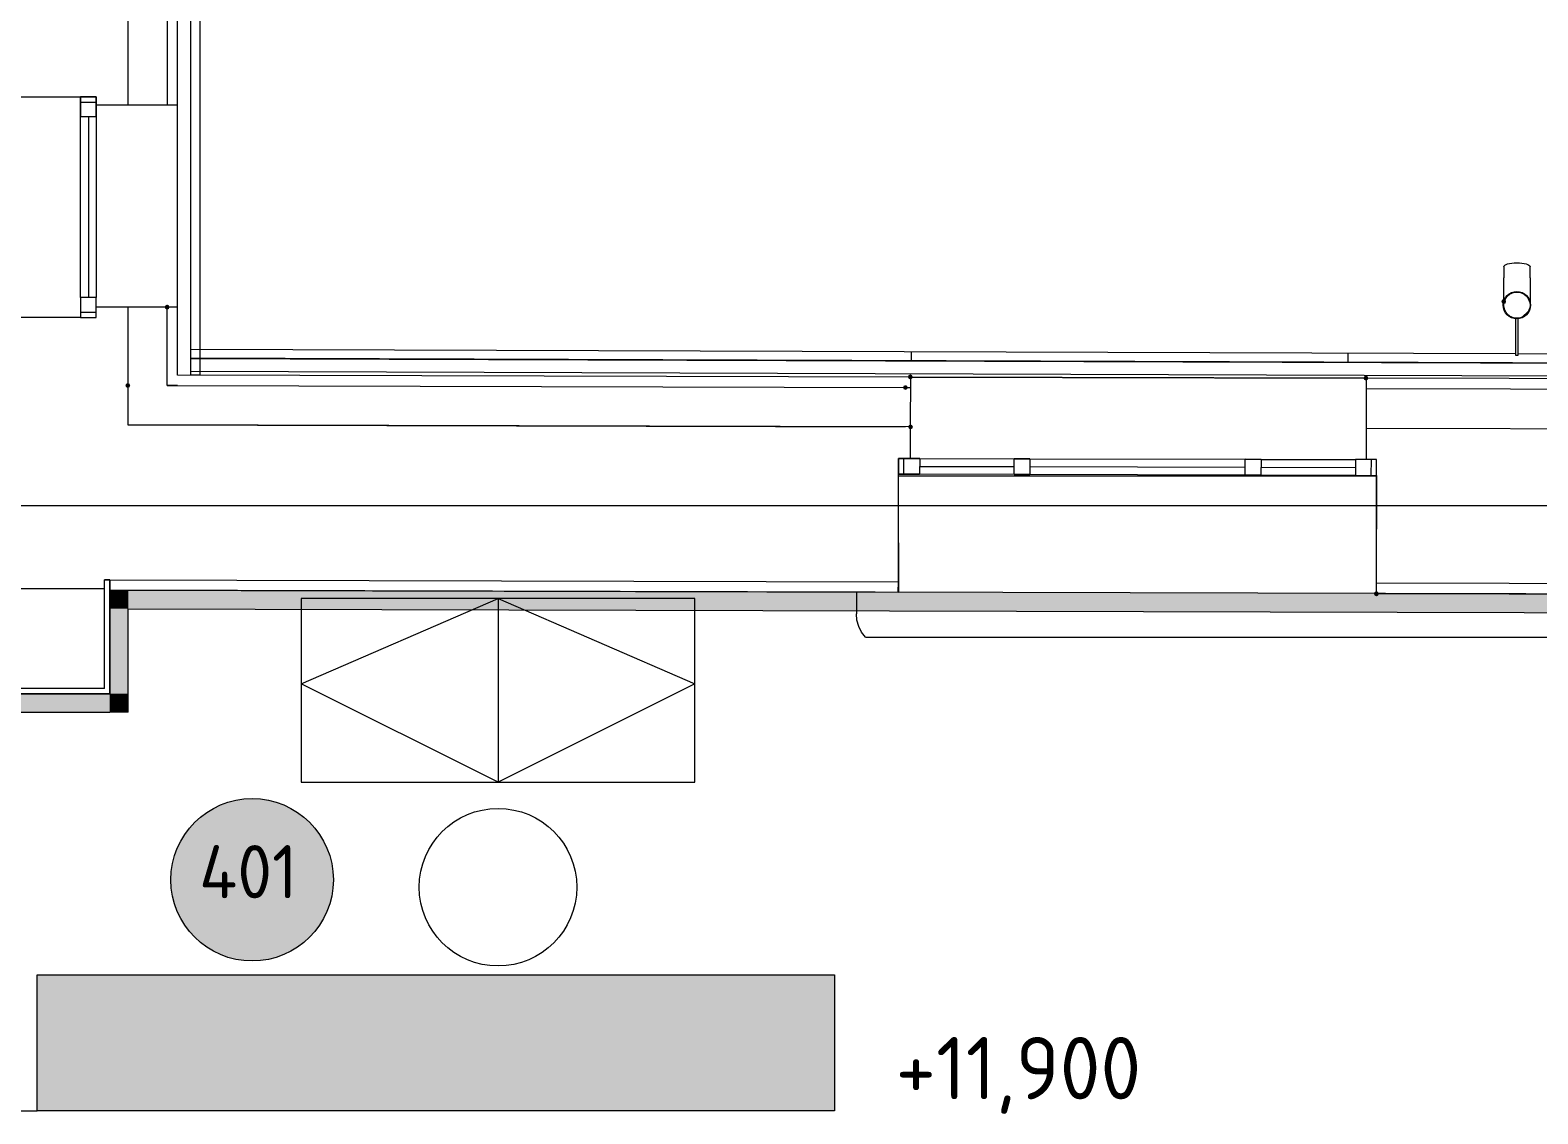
# Model space of a CAD drawing. Header units: millimetres. Extents: x 0 to 1189, y 0 to 841.
# Drawn here: x 406.8 to 464.2, y 394.2 to 435.5 of the extents above; entities that cross this region are included whole.
import ezdxf

# ---------------------------------------------------------------- set-up
doc = ezdxf.new("R2010")
doc.units = ezdxf.units.MM

msp = doc.modelspace()

# ---------------------------------------------------------------- hatches: boundary and pattern name
h = msp.add_hatch(color=7)
h.dxf.hatch_style = 2
h.paths.add_polyline_path([(411.936629, 424.92142), (411.963067, 424.857857), (412.026629, 424.83142), (412.090192, 424.857857), (412.11663, 424.92142), (412.11663, 424.93142), (412.090192, 424.994982), (412.026629, 425.02142), (411.963067, 424.994982), (411.936629, 424.93142)])
h = msp.add_hatch(color=7)
h.dxf.hatch_style = 2
h.paths.add_polyline_path([(462.836707, 425.13342), (462.863145, 425.069858), (462.926707, 425.04342), (462.99027, 425.069858), (463.016707, 425.13342), (463.016707, 425.14542), (462.99027, 425.208983), (462.926707, 425.23542), (462.863145, 425.208983), (462.836707, 425.14542)])
h = msp.add_hatch(color=7)
h.dxf.hatch_style = 2
h.paths.add_polyline_path([(410.526627, 422.033415), (410.463065, 422.006978), (410.436627, 421.943415), (410.463065, 421.879853), (410.526627, 421.853415), (410.59419, 421.879853), (410.620627, 421.943415), (410.59419, 422.006978)])
h = msp.add_hatch(color=7)
h.dxf.hatch_style = 2
h.paths.add_polyline_path([(440.237673, 422.265416), (440.26411, 422.201853), (440.327673, 422.175416), (440.391235, 422.201853), (440.417673, 422.265416), (440.417673, 422.275416), (440.391235, 422.338978), (440.327673, 422.365416), (440.26411, 422.338978), (440.237673, 422.275416)])
h = msp.add_hatch(color=7)
h.dxf.hatch_style = 2
h.paths.add_polyline_path([(457.767699, 422.229416), (457.741262, 422.292978), (457.677699, 422.319416), (457.614137, 422.292978), (457.587699, 422.229416), (457.587699, 422.219416), (457.614137, 422.155853), (457.677699, 422.129416), (457.741262, 422.155853), (457.767699, 422.219416)])
h = msp.add_hatch(color=7)
h.dxf.hatch_style = 2
h.paths.add_polyline_path([(440.140672, 421.956415), (440.07711, 421.929978), (440.050672, 421.866415), (440.07711, 421.802853), (440.140672, 421.776415), (440.204235, 421.802853), (440.230673, 421.866415), (440.204235, 421.929978)])
h = msp.add_hatch(color=7)
h.dxf.hatch_style = 2
h.paths.add_polyline_path([(440.336673, 420.455413), (440.27311, 420.428976), (440.246673, 420.365413), (440.27311, 420.30185), (440.336673, 420.275413), (440.400235, 420.30185), (440.426673, 420.365413), (440.400235, 420.428976)])
at = {"true_color": 0xf1d696}
h = msp.add_hatch(color=41, dxfattribs=at)
h.dxf.hatch_style = 2
h.paths.add_polyline_path([(409.842626, 414.145403), (410.542627, 413.443402), (409.842626, 413.445402)])
h = msp.add_hatch(color=41, dxfattribs=at)
h.dxf.hatch_style = 2
h.paths.add_polyline_path([(409.842626, 414.145403), (410.542627, 414.143403), (410.542627, 413.443402)])
h = msp.add_hatch(color=41, dxfattribs=at)
h.dxf.hatch_style = 2
h.paths.add_polyline_path([(410.542627, 413.443402), (410.542627, 414.143403), (545.860834, 413.787403), (545.858834, 413.087402)])
h = msp.add_hatch(color=7)
h.dxf.hatch_style = 2
h.paths.add_polyline_path([(457.9857, 414.003403), (458.012137, 413.939841), (458.0757, 413.913403), (458.139262, 413.939841), (458.1657, 414.003403), (458.1657, 414.018403), (458.139262, 414.081966), (458.0757, 414.108403), (458.012137, 414.081966), (457.9857, 414.018403)])
h = msp.add_hatch(color=41, dxfattribs=at)
h.dxf.hatch_style = 2
h.paths.add_polyline_path([(410.542627, 413.443402), (410.542627, 410.204397), (409.842626, 410.204397), (409.842626, 413.445402)])
h = msp.add_hatch(color=41, dxfattribs=at)
h.dxf.hatch_style = 2
h.paths.add_polyline_path([(379.261579, 409.504396), (379.261579, 410.204397), (409.842626, 410.204397), (409.842626, 409.504396)])
h = msp.add_hatch(color=41, dxfattribs=at)
h.dxf.hatch_style = 2
h.paths.add_polyline_path([(409.842626, 410.204397), (410.542627, 409.504396), (409.842626, 409.504396)])
h = msp.add_hatch(color=41, dxfattribs=at)
h.dxf.hatch_style = 2
h.paths.add_polyline_path([(410.542627, 410.204397), (410.542627, 409.504396), (409.842626, 410.204397)])
at = {"true_color": 0xffffff}
h = msp.add_hatch(color=7, dxfattribs=at)
edge = h.paths.add_edge_path()
edge.add_arc((415.263134, 403.118887), 3.093505, 0, 360)
h = msp.add_hatch(color=7, dxfattribs=at)
h.dxf.hatch_style = 2
h.paths.add_polyline_path([(407.082622, 399.492381), (437.439668, 399.492381), (437.439668, 394.316373), (407.082622, 394.316373)])
at = {"true_color": 0x0077b0}
h = msp.add_hatch(color=144, dxfattribs=at)
h.dxf.hatch_style = 2
h.paths.add_polyline_path([(408.594274, 399.509403), (408.670686, 399.483841), (408.696249, 399.407428), (408.696249, 397.590072), (408.670686, 397.515313), (408.594274, 397.491404), (408.518138, 397.515313), (408.492851, 397.590072), (408.492851, 399.077251), (408.083849, 398.459338), (408.038787, 398.414965), (407.987937, 398.400358), (407.939086, 398.414965), (407.894782, 398.459338), (407.485229, 399.077251), (407.485229, 397.590072), (407.459942, 397.515313), (407.383805, 397.491404), (407.307669, 397.515313), (407.282382, 397.590072), (407.282382, 399.407428), (407.307669, 399.483841), (407.383805, 399.509403), (407.432795, 399.496656), (407.471449, 399.458691), (407.987937, 398.68258), (408.509938, 399.464204), (408.545905, 399.498379)])
h = msp.add_hatch(color=144, dxfattribs=at)
h.dxf.hatch_style = 2
h.paths.add_polyline_path([(410.917766, 399.164894), (410.686255, 398.933383), (410.6157, 398.902515), (410.539563, 398.927802), (410.514276, 399.003939), (410.542388, 399.074494), (410.937609, 399.469716), (410.978399, 399.499068), (411.019189, 399.509403), (411.095326, 399.483841), (411.120613, 399.407428), (411.120613, 397.590072), (411.095326, 397.515313), (411.019189, 397.491404), (410.943053, 397.515313), (410.917766, 397.590072)])
h = msp.add_hatch(color=144, dxfattribs=at)
h.dxf.hatch_style = 2
h.paths.add_polyline_path([(410.008615, 397.993561), (409.201635, 397.993561), (409.125499, 398.019124), (409.100212, 398.095536), (409.125499, 398.171673), (409.201635, 398.19696), (410.008615, 398.19696), (410.084751, 398.171673), (410.110038, 398.095536), (410.084751, 398.019124)])
h = msp.add_hatch(color=144, dxfattribs=at)
h.paths.add_polyline_path([(417.26692, 396.217981), (417.389428, 396.291706), (417.501186, 396.316649), (417.562371, 396.334976), (417.616942, 396.387204), (417.657525, 396.453626), (417.67041, 396.520047), (417.655596, 396.598182), (417.611429, 396.663914), (417.545697, 396.706702), (417.467562, 396.720138), (417.389014, 396.705669), (417.323695, 396.663914), (417.281458, 396.598182), (417.26692, 396.520047)])
h.paths.add_polyline_path([(417.769628, 396.276961), (417.894616, 396.200962), (417.992319, 396.09065), (418.05316, 395.957945), (418.073899, 395.814491), (418.073899, 395.407695), (418.064434, 395.307261), (418.03621, 395.214011), (417.989486, 395.128719), (417.92452, 395.052161), (417.847961, 394.987625), (417.762669, 394.941849), (417.669419, 394.914572), (417.568986, 394.905537), (417.467347, 394.914572), (417.373925, 394.941849), (417.28846, 394.987625), (417.210696, 395.052161), (417.146161, 395.129882), (417.100384, 395.215045), (417.073107, 395.307649), (417.064073, 395.407695), (417.064073, 396.520047), (417.093563, 396.676523), (417.182584, 396.807781), (417.312257, 396.894184), (417.467562, 396.923537), (417.624039, 396.89384), (417.755297, 396.805025), (417.8417, 396.676179), (417.871052, 396.520047), (417.845558, 396.382588)])
h.paths.add_polyline_path([(417.871052, 395.410451), (417.871052, 395.814491), (417.849554, 395.929971), (417.783409, 396.028914), (417.685912, 396.094578), (417.568986, 396.116006), (417.452059, 396.094578), (417.354563, 396.028914), (417.288417, 395.929971), (417.26692, 395.814491), (417.26692, 395.410451), (417.288417, 395.292904), (417.354563, 395.196028), (417.452059, 395.128986), (417.568986, 395.10618), (417.685912, 395.128986), (417.783409, 395.196028), (417.849554, 395.293938)])
h = msp.add_hatch(color=144, dxfattribs=at)
h.paths.add_polyline_path([(424.624338, 396.520047), (424.624338, 395.309027), (424.594848, 395.152344), (424.505826, 395.021293), (424.375119, 394.933856), (424.220848, 394.905537), (424.018001, 394.905537), (423.861662, 394.933856), (423.733023, 395.021293), (423.644001, 395.152344), (423.614511, 395.309027), (423.614511, 395.913159), (423.644001, 396.069842), (423.733023, 396.200893), (423.862696, 396.287296), (424.018001, 396.316649), (424.42149, 396.316649), (424.42149, 396.520047), (424.406952, 396.598182), (424.364715, 396.663914), (424.299396, 396.705669), (424.220848, 396.720138), (423.916026, 396.720138), (423.842508, 396.745632), (423.817358, 396.821562), (423.842508, 396.897974), (423.916026, 396.923537), (424.220848, 396.923537), (424.377186, 396.89384), (424.505826, 396.805025), (424.594848, 396.676179)])
h.paths.add_polyline_path([(424.42149, 395.309027), (424.42149, 396.11325), (424.018001, 396.11325), (423.939453, 396.098987), (423.874134, 396.057026), (423.831897, 395.991294), (423.817358, 395.913159), (423.817358, 395.309027), (423.832241, 395.231926), (423.87689, 395.16516), (423.941864, 395.120787), (424.018001, 395.10618), (424.220848, 395.10618), (424.298018, 395.120787), (424.361959, 395.16516), (424.406608, 395.230892)])
h = msp.add_hatch(color=144, dxfattribs=at)
h.paths.add_polyline_path([(407.282382, 395.407695), (407.282382, 395.811735), (407.291417, 395.913374), (407.318693, 396.006797), (407.36447, 396.092261), (407.429005, 396.170025), (407.50677, 396.234561), (407.592234, 396.280337), (407.685656, 396.307614), (407.787295, 396.316649), (407.982356, 396.280682), (408.145585, 396.172781), (408.21012, 396.094974), (408.255897, 396.009208), (408.283173, 395.914968), (408.292208, 395.811735), (408.292208, 395.407695), (408.282743, 395.307649), (408.254519, 395.215045), (408.207795, 395.129882), (408.142829, 395.052161), (408.06627, 394.987625), (407.980978, 394.941849), (407.887728, 394.914572), (407.787295, 394.905537), (407.685656, 394.914572), (407.592234, 394.941849), (407.50677, 394.987625), (407.429005, 395.052161), (407.36447, 395.129882), (407.318693, 395.215045), (407.291417, 395.307649)])
h.paths.add_polyline_path([(408.089361, 395.410451), (408.089361, 395.814491), (408.067864, 395.929971), (408.001718, 396.028914), (407.904222, 396.094578), (407.787295, 396.116006), (407.670368, 396.094578), (407.572872, 396.028914), (407.506726, 395.929971), (407.485229, 395.814491), (407.485229, 395.410451), (407.506726, 395.292904), (407.572872, 395.196028), (407.670368, 395.128986), (407.787295, 395.10618), (407.904222, 395.128986), (408.001718, 395.196028), (408.067864, 395.293938)])
h = msp.add_hatch(color=144, dxfattribs=at)
h.dxf.hatch_style = 2
h.paths.add_polyline_path([(408.798139, 396.316649), (409.706542, 396.316649), (409.861916, 396.287296), (409.992071, 396.200893), (410.080886, 396.069842), (410.110583, 395.913159), (410.110583, 395.004205), (410.08502, 394.929446), (410.008608, 394.905537), (409.932471, 394.929446), (409.907184, 395.004205), (409.907184, 395.913159), (409.892715, 395.991294), (409.85096, 396.057026), (409.785159, 396.100021), (409.706542, 396.11325), (409.503695, 396.11325), (409.503695, 395.004205), (409.478201, 394.929446), (409.402271, 394.905537), (409.32827, 394.929446), (409.303052, 395.004205), (409.303052, 396.11325), (408.899563, 396.11325), (408.899563, 395.004205), (408.874276, 394.929446), (408.798139, 394.905537), (408.722002, 394.929446), (408.696715, 395.004205), (408.696715, 396.217981), (408.722002, 396.291706)])
h = msp.add_hatch(color=144, dxfattribs=at)
h.paths.add_polyline_path([(411.206267, 396.217981), (411.231554, 396.291706), (411.307691, 396.316649), (411.812604, 396.316649), (411.968942, 396.287296), (412.097582, 396.200893), (412.186603, 396.069842), (412.216093, 395.913159), (412.216093, 395.309027), (412.186603, 395.152344), (412.097582, 395.021293), (411.968942, 394.933856), (411.812604, 394.905537), (411.409114, 394.905537), (411.409114, 394.397317), (411.383827, 394.323799), (411.307691, 394.298649), (411.231554, 394.323799), (411.206267, 394.397317)])
h.paths.add_polyline_path([(411.409114, 396.11325), (411.409114, 395.10618), (411.812604, 395.10618), (411.889774, 395.120787), (411.953715, 395.16516), (411.998363, 395.230892), (412.013246, 395.309027), (412.013246, 395.913159), (411.998708, 395.991294), (411.956471, 396.057026), (411.891152, 396.100021), (411.812604, 396.11325)])
h = msp.add_hatch(color=144, dxfattribs=at)
h.paths.add_polyline_path([(413.42758, 396.11325), (413.02409, 396.11325), (412.945542, 396.098987), (412.880223, 396.057026), (412.837986, 395.991294), (412.823448, 395.913159), (412.823448, 395.309027), (412.838331, 395.231926), (412.882979, 395.16516), (412.947954, 395.120787), (413.02409, 395.10618), (413.226937, 395.10618), (413.304108, 395.120787), (413.368049, 395.16516), (413.412697, 395.230892), (413.42758, 395.309027)])
h.paths.add_polyline_path([(413.831069, 395.004205), (413.806127, 394.929446), (413.732402, 394.905537), (413.602797, 394.931169), (413.500891, 395.009717), (413.375697, 394.931169), (413.226937, 394.905537), (413.02409, 394.905537), (412.867752, 394.933856), (412.739112, 395.021293), (412.650091, 395.151311), (412.620601, 395.309027), (412.620601, 395.913159), (412.650091, 396.069842), (412.739112, 396.200893), (412.867752, 396.287296), (413.02409, 396.316649), (413.529003, 396.316649), (413.60514, 396.291706), (413.630427, 396.217981), (413.630427, 395.207603), (413.65599, 395.131467), (413.732402, 395.10618), (413.806127, 395.080617)])
h = msp.add_hatch(color=144, dxfattribs=at)
h.dxf.hatch_style = 2
h.paths.add_polyline_path([(414.438253, 395.653537), (415.073253, 396.288537), (415.104396, 396.310034), (415.143808, 396.316649), (415.219945, 396.291706), (415.245232, 396.217981), (415.214364, 396.147425), (414.771187, 395.701492), (415.225939, 395.063736), (415.245232, 395.004205), (415.219945, 394.929446), (415.143808, 394.905537), (415.095232, 394.916217), (415.059472, 394.947981), (414.624563, 395.557625), (414.438253, 395.368558), (414.438253, 395.004205), (414.412966, 394.929446), (414.336829, 394.905537), (414.260692, 394.929446), (414.235405, 395.004205), (414.235405, 396.217981), (414.260692, 396.291706), (414.336829, 396.316649), (414.412966, 396.291706), (414.438253, 396.217981)])
h = msp.add_hatch(color=144, dxfattribs=at)
h.paths.add_polyline_path([(415.649739, 395.407695), (415.649739, 395.811735), (415.658774, 395.913374), (415.68605, 396.006797), (415.731827, 396.092261), (415.796362, 396.170025), (415.874127, 396.234561), (415.959591, 396.280337), (416.053013, 396.307614), (416.154652, 396.316649), (416.349714, 396.280682), (416.512942, 396.172781), (416.577477, 396.094974), (416.623254, 396.009208), (416.650531, 395.914968), (416.659565, 395.811735), (416.659565, 395.407695), (416.6501, 395.307649), (416.621876, 395.215045), (416.575152, 395.129882), (416.510186, 395.052161), (416.433627, 394.987625), (416.348336, 394.941849), (416.255085, 394.914572), (416.154652, 394.905537), (416.053013, 394.914572), (415.959591, 394.941849), (415.874127, 394.987625), (415.796362, 395.052161), (415.731827, 395.129882), (415.68605, 395.215045), (415.658774, 395.307649)])
h.paths.add_polyline_path([(416.456718, 395.410451), (416.456718, 395.814491), (416.435221, 395.929971), (416.369075, 396.028914), (416.271579, 396.094578), (416.154652, 396.116006), (416.037726, 396.094578), (415.94023, 396.028914), (415.874084, 395.929971), (415.852586, 395.814491), (415.852586, 395.410451), (415.874084, 395.292904), (415.94023, 395.196028), (416.037726, 395.128986), (416.154652, 395.10618), (416.271579, 395.128986), (416.369075, 395.196028), (416.435221, 395.293938)])
h = msp.add_hatch(color=144, dxfattribs=at)
h.dxf.hatch_style = 2
h.paths.add_polyline_path([(419.488233, 396.217981), (419.488233, 395.004205), (419.462946, 394.929446), (419.386809, 394.905537), (418.881896, 394.905537), (418.725558, 394.933856), (418.596918, 395.021293), (418.507896, 395.151311), (418.478406, 395.309027), (418.478406, 396.217981), (418.503693, 396.291706), (418.57983, 396.316649), (418.655967, 396.291706), (418.681254, 396.217981), (418.681254, 395.309027), (418.696136, 395.231926), (418.740785, 395.16516), (418.805759, 395.120787), (418.881896, 395.10618), (419.285386, 395.10618), (419.285386, 396.217981), (419.310673, 396.291706), (419.386809, 396.316649), (419.462946, 396.291706)])
h = msp.add_hatch(color=144, dxfattribs=at)
h.dxf.hatch_style = 2
h.paths.add_polyline_path([(420.095587, 395.509669), (420.095587, 395.004205), (420.0703, 394.929446), (419.994164, 394.905537), (419.918027, 394.929446), (419.89274, 395.004205), (419.89274, 396.217981), (419.918027, 396.291706), (419.994164, 396.316649), (420.0703, 396.291706), (420.095587, 396.217981), (420.095587, 395.712517), (420.699719, 395.712517), (420.699719, 396.217981), (420.725006, 396.291706), (420.801143, 396.316649), (420.877279, 396.291706), (420.902566, 396.217981), (420.902566, 395.004205), (420.877279, 394.929446), (420.801143, 394.905537), (420.725006, 394.929446), (420.699719, 395.004205), (420.699719, 395.509669)])
h = msp.add_hatch(color=144, dxfattribs=at)
h.paths.add_polyline_path([(422.114053, 395.309027), (422.084701, 395.152344), (421.998298, 395.021293), (421.86704, 394.933856), (421.710563, 394.905537), (421.408497, 394.905537), (421.332361, 394.929446), (421.307074, 395.004205), (421.307074, 396.217981), (421.332361, 396.291706), (421.408497, 396.316649), (421.484634, 396.291706), (421.509921, 396.217981), (421.509921, 395.712517), (421.710563, 395.712517), (421.86704, 395.683371), (421.998298, 395.596761), (422.084701, 395.46571)])
h.paths.add_polyline_path([(421.91341, 395.309027), (421.898597, 395.387575), (421.85443, 395.452894), (421.788698, 395.495131), (421.710563, 395.509669), (421.509921, 395.509669), (421.509921, 395.10618), (421.710563, 395.10618), (421.788698, 395.120787), (421.85443, 395.16516), (421.898597, 395.230892)])
h.paths.add_polyline_path([(422.3169, 396.217981), (422.342463, 396.291706), (422.418875, 396.316649), (422.4926, 396.291706), (422.517542, 396.217981), (422.517542, 395.004205), (422.4926, 394.929446), (422.418875, 394.905537), (422.342463, 394.929446), (422.3169, 395.004205)])
h = msp.add_hatch(color=144, dxfattribs=at)
h.paths.add_polyline_path([(425.028845, 395.407695), (425.028845, 395.811735), (425.03788, 395.913374), (425.065156, 396.006797), (425.110933, 396.092261), (425.175468, 396.170025), (425.253233, 396.234561), (425.338697, 396.280337), (425.432119, 396.307614), (425.533758, 396.316649), (425.728819, 396.280682), (425.892048, 396.172781), (425.956583, 396.094974), (426.00236, 396.009208), (426.029637, 395.914968), (426.038671, 395.811735), (426.038671, 395.407695), (426.029206, 395.307649), (426.000982, 395.215045), (425.954258, 395.129882), (425.889292, 395.052161), (425.812733, 394.987625), (425.727441, 394.941849), (425.634191, 394.914572), (425.533758, 394.905537), (425.432119, 394.914572), (425.338697, 394.941849), (425.253233, 394.987625), (425.175468, 395.052161), (425.110933, 395.129882), (425.065156, 395.215045), (425.03788, 395.307649)])
h.paths.add_polyline_path([(425.835824, 395.410451), (425.835824, 395.814491), (425.814327, 395.929971), (425.748181, 396.028914), (425.650685, 396.094578), (425.533758, 396.116006), (425.416832, 396.094578), (425.319335, 396.028914), (425.25319, 395.929971), (425.231692, 395.814491), (425.231692, 395.410451), (425.25319, 395.292904), (425.319335, 395.196028), (425.416832, 395.128986), (425.533758, 395.10618), (425.650685, 395.128986), (425.748181, 395.196028), (425.814327, 395.293938)])
h = msp.add_hatch(color=144, dxfattribs=at)
h.dxf.hatch_style = 2
h.paths.add_polyline_path([(427.134366, 395.004205), (427.134366, 396.217981), (427.159653, 396.291706), (427.23579, 396.316649), (427.740703, 396.316649), (427.894974, 396.287296), (428.025681, 396.200893), (428.114703, 396.069842), (428.144193, 395.913159), (428.144193, 395.004205), (428.118906, 394.929446), (428.042769, 394.905537), (427.966632, 394.929446), (427.941345, 395.004205), (427.941345, 395.913159), (427.926807, 395.991294), (427.88457, 396.057026), (427.819251, 396.100021), (427.740703, 396.11325), (427.337213, 396.11325), (427.337213, 395.004205), (427.311926, 394.929446), (427.23579, 394.905537), (427.159653, 394.929446)])
h = msp.add_hatch(color=144, dxfattribs=at)
h.paths.add_polyline_path([(428.5487, 395.407695), (428.5487, 395.811735), (428.557735, 395.913374), (428.585011, 396.006797), (428.630788, 396.092261), (428.695323, 396.170025), (428.773088, 396.234561), (428.858552, 396.280337), (428.951974, 396.307614), (429.053613, 396.316649), (429.248674, 396.280682), (429.411903, 396.172781), (429.476438, 396.094974), (429.522215, 396.009208), (429.549491, 395.914968), (429.558526, 395.811735), (429.558526, 395.407695), (429.549061, 395.307649), (429.520837, 395.215045), (429.474113, 395.129882), (429.409147, 395.052161), (429.332588, 394.987625), (429.247296, 394.941849), (429.154046, 394.914572), (429.053613, 394.905537), (428.951974, 394.914572), (428.858552, 394.941849), (428.773088, 394.987625), (428.695323, 395.052161), (428.630788, 395.129882), (428.585011, 395.215045), (428.557735, 395.307649)])
h.paths.add_polyline_path([(429.355679, 395.410451), (429.355679, 395.814491), (429.334182, 395.929971), (429.268036, 396.028914), (429.17054, 396.094578), (429.053613, 396.116006), (428.936686, 396.094578), (428.83919, 396.028914), (428.773044, 395.929971), (428.751547, 395.814491), (428.751547, 395.410451), (428.773044, 395.292904), (428.83919, 395.196028), (428.936686, 395.128986), (429.053613, 395.10618), (429.17054, 395.128986), (429.268036, 395.196028), (429.334182, 395.293938)])
h = msp.add_hatch(color=144, dxfattribs=at)
h.dxf.hatch_style = 2
h.paths.add_polyline_path([(430.064457, 396.316649), (430.97286, 396.316649), (431.128234, 396.287296), (431.258389, 396.200893), (431.347204, 396.069842), (431.376901, 395.913159), (431.376901, 395.004205), (431.351338, 394.929446), (431.274926, 394.905537), (431.198789, 394.929446), (431.173502, 395.004205), (431.173502, 395.913159), (431.159033, 395.991294), (431.117278, 396.057026), (431.051477, 396.100021), (430.97286, 396.11325), (430.770013, 396.11325), (430.770013, 395.004205), (430.744519, 394.929446), (430.668589, 394.905537), (430.594588, 394.929446), (430.56937, 395.004205), (430.56937, 396.11325), (430.165881, 396.11325), (430.165881, 395.004205), (430.140594, 394.929446), (430.064457, 394.905537), (429.98832, 394.929446), (429.963033, 395.004205), (429.963033, 396.217981), (429.98832, 396.291706)])
h = msp.add_hatch(color=144, dxfattribs=at)
h.paths.add_polyline_path([(431.781133, 395.407695), (431.781133, 395.811735), (431.790168, 395.913374), (431.817444, 396.006797), (431.863221, 396.092261), (431.927756, 396.170025), (432.005521, 396.234561), (432.090985, 396.280337), (432.184407, 396.307614), (432.286046, 396.316649), (432.481107, 396.280682), (432.644336, 396.172781), (432.708871, 396.094974), (432.754648, 396.009208), (432.781925, 395.914968), (432.790959, 395.811735), (432.790959, 395.407695), (432.781494, 395.307649), (432.75327, 395.215045), (432.706546, 395.129882), (432.64158, 395.052161), (432.565021, 394.987625), (432.479729, 394.941849), (432.386479, 394.914572), (432.286046, 394.905537), (432.184407, 394.914572), (432.090985, 394.941849), (432.005521, 394.987625), (431.927756, 395.052161), (431.863221, 395.129882), (431.817444, 395.215045), (431.790168, 395.307649)])
h.paths.add_polyline_path([(432.588112, 395.410451), (432.588112, 395.814491), (432.566615, 395.929971), (432.500469, 396.028914), (432.402973, 396.094578), (432.286046, 396.116006), (432.16912, 396.094578), (432.071623, 396.028914), (432.005478, 395.929971), (431.98398, 395.814491), (431.98398, 395.410451), (432.005478, 395.292904), (432.071623, 395.196028), (432.16912, 395.128986), (432.286046, 395.10618), (432.402973, 395.128986), (432.500469, 395.196028), (432.566615, 395.293938)])
h = msp.add_hatch(color=144, dxfattribs=at)
h.dxf.hatch_style = 2
h.paths.add_polyline_path([(433.70038, 396.316649), (434.103869, 396.316649), (434.180006, 396.291706), (434.205293, 396.217981), (434.205293, 395.004205), (434.180006, 394.929446), (434.103869, 394.905537), (434.027733, 394.929446), (434.002446, 395.004205), (434.002446, 396.11325), (433.770935, 396.11325), (433.390046, 394.973337), (433.356077, 394.922487), (433.29689, 394.905537), (433.220754, 394.930824), (433.195467, 395.006961), (433.200979, 395.03838), (433.598956, 396.235069), (433.639126, 396.296943)])
h = msp.add_hatch(color=144, dxfattribs=at)
h.dxf.hatch_style = 2
h.paths.add_polyline_path([(434.812647, 395.653537), (435.447647, 396.288537), (435.478791, 396.310034), (435.518203, 396.316649), (435.59434, 396.291706), (435.619627, 396.217981), (435.588759, 396.147425), (435.145581, 395.701492), (435.600334, 395.063736), (435.619627, 395.004205), (435.59434, 394.929446), (435.518203, 394.905537), (435.469627, 394.916217), (435.433867, 394.947981), (434.998958, 395.557625), (434.812647, 395.368558), (434.812647, 395.004205), (434.78736, 394.929446), (434.711224, 394.905537), (434.635087, 394.929446), (434.6098, 395.004205), (434.6098, 396.217981), (434.635087, 396.291706), (434.711224, 396.316649), (434.78736, 396.291706), (434.812647, 396.217981)])
h = msp.add_hatch(color=144, dxfattribs=at)
h.paths.add_polyline_path([(436.831113, 396.11325), (436.427623, 396.11325), (436.349075, 396.098987), (436.283756, 396.057026), (436.241519, 395.991294), (436.226981, 395.913159), (436.226981, 395.309027), (436.241864, 395.231926), (436.286512, 395.16516), (436.351487, 395.120787), (436.427623, 395.10618), (436.630471, 395.10618), (436.707641, 395.120787), (436.771582, 395.16516), (436.81623, 395.230892), (436.831113, 395.309027)])
h.paths.add_polyline_path([(437.234603, 395.004205), (437.20966, 394.929446), (437.135935, 394.905537), (437.006331, 394.931169), (436.904425, 395.009717), (436.77923, 394.931169), (436.630471, 394.905537), (436.427623, 394.905537), (436.271285, 394.933856), (436.142645, 395.021293), (436.053624, 395.151311), (436.024134, 395.309027), (436.024134, 395.913159), (436.053624, 396.069842), (436.142645, 396.200893), (436.271285, 396.287296), (436.427623, 396.316649), (436.932537, 396.316649), (437.008673, 396.291706), (437.03396, 396.217981), (437.03396, 395.207603), (437.059523, 395.131467), (437.135935, 395.10618), (437.20966, 395.080617)])

# ---------------------------------------------------------------- linework, layer by layer
at = {"color": 7, "lineweight": 0}
for points in [[(412.926631, 422.337416), (412.926631, 496.247529)], [(413.276631, 496.597529), (413.276631, 422.342416)], [(412.026629, 495.547528), (412.026629, 432.631432)], [(412.42663, 432.631432), (412.42663, 495.747528)], [(410.526627, 494.047525), (410.526627, 432.631432)], [(405.426619, 432.931432), (408.726624, 432.931432)], [(408.726624, 432.171431), (408.726624, 432.931432)], [(408.726624, 432.931432), (409.326625, 432.931432)], [(409.326625, 432.931432), (408.726624, 432.931432)], [(408.726624, 432.931432), (408.726624, 432.171431)], [(409.326625, 432.931432), (409.326625, 432.171431)], [(409.326625, 432.171431), (409.326625, 432.931432)], [(408.726624, 432.731432), (409.326625, 432.731432)], [(409.326625, 432.631432), (410.526627, 432.631432)], [(410.526627, 432.631432), (412.42663, 432.631432)], [(412.42663, 424.93142), (412.42663, 432.631432)], [(409.326625, 432.171431), (408.726624, 432.171431)], [(408.726624, 425.29142), (408.726624, 432.171431)], [(409.026625, 432.171431), (409.026625, 425.29142)], [(409.326625, 432.171431), (409.326625, 425.29142)], [(462.926671, 426.464382), (462.936835, 426.495403), (462.965984, 426.524304), (463.012101, 426.550462), (463.073171, 426.573257), (463.147179, 426.592067), (463.232109, 426.606273), (463.325945, 426.615251), (463.426672, 426.618382)], [(463.426672, 426.618382), (463.527398, 426.615251), (463.621235, 426.606273), (463.706164, 426.592067), (463.780172, 426.573257), (463.841243, 426.550462), (463.88736, 426.524304), (463.916508, 426.495403), (463.926673, 426.464382)], [(462.926707, 426.464422), (462.926707, 426.039422)], [(462.926707, 426.015422), (462.926707, 426.039422)], [(463.926709, 426.039422), (463.926709, 426.464422)], [(463.926709, 426.039422), (463.926709, 425.982422)], [(463.426708, 424.483419), (463.321964, 424.49395), (463.22438, 424.524169), (463.136053, 424.572013), (463.059082, 424.635419), (462.995565, 424.712326), (462.947598, 424.80067), (462.917279, 424.898389), (462.906707, 425.00342), (462.917279, 425.108164), (462.947598, 425.205748), (462.995565, 425.294075), (463.059082, 425.371046), (463.136053, 425.434563), (463.22438, 425.48253), (463.321964, 425.512849), (463.426708, 425.523421)], [(462.926707, 425.959421), (462.926707, 426.015422)], [(462.926707, 425.904421), (462.926707, 425.959421)], [(462.926707, 425.849421), (462.926707, 425.904421)], [(462.926707, 425.796421), (462.926707, 425.849421)], [(462.926707, 425.743421), (462.926707, 425.796421)], [(462.926707, 425.692421), (462.926707, 425.743421)], [(462.926707, 425.642421), (462.926707, 425.692421)], [(462.926707, 425.594421), (462.926707, 425.642421)], [(462.926707, 425.547421), (462.926707, 425.594421)], [(462.926707, 425.501421), (462.926707, 425.547421)], [(463.426708, 424.503419), (463.325981, 424.513542), (463.232145, 424.542591), (463.147215, 424.588585), (463.073207, 424.649544), (463.012137, 424.723488), (462.96602, 424.808435), (462.936871, 424.902406), (462.926707, 425.00342), (462.936871, 425.104147), (462.96602, 425.197983), (463.012137, 425.282913), (463.073207, 425.356921), (463.147215, 425.417991), (463.232145, 425.464108), (463.325981, 425.493257), (463.426708, 425.503421)], [(462.926707, 425.458421), (462.926707, 425.501421)], [(462.926707, 425.415421), (462.926707, 425.458421)], [(463.426708, 425.523421), (463.531452, 425.512849), (463.629036, 425.48253), (463.717363, 425.434563), (463.794334, 425.371046), (463.857851, 425.294075), (463.905818, 425.205748), (463.936137, 425.108164), (463.946709, 425.00342), (463.936137, 424.898389), (463.905818, 424.80067), (463.857851, 424.712326), (463.794334, 424.635419), (463.717363, 424.572013), (463.629036, 424.524169), (463.531452, 424.49395), (463.426708, 424.483419)], [(463.426708, 425.503421), (463.527435, 425.493257), (463.621271, 425.464108), (463.706201, 425.417991), (463.780209, 425.356921), (463.841279, 425.282913), (463.887396, 425.197983), (463.916545, 425.104147), (463.926709, 425.00342), (463.916545, 424.902406), (463.887396, 424.808435), (463.841279, 424.723488), (463.780209, 424.649544), (463.706201, 424.588585), (463.621271, 424.542591), (463.527435, 424.513542), (463.426708, 424.503419)], [(463.926709, 425.982422), (463.926709, 425.927421)], [(463.926709, 425.927421), (463.926709, 425.872421)], [(463.926709, 425.872421), (463.926709, 425.818421)], [(463.926709, 425.818421), (463.926709, 425.765421)], [(463.926709, 425.765421), (463.926709, 425.713421)], [(463.926709, 425.713421), (463.926709, 425.663421)], [(463.926709, 425.663421), (463.926709, 425.614421)], [(463.926709, 425.614421), (463.926709, 425.566421)], [(463.926709, 425.566421), (463.926709, 425.520421)], [(463.926709, 425.520421), (463.926709, 425.476421)], [(463.926709, 425.476421), (463.926709, 425.433421)], [(409.326625, 425.29142), (408.726624, 425.29142)], [(408.726624, 425.29142), (408.726624, 424.531419)], [(408.726624, 425.29142), (408.726624, 424.531419)], [(409.326625, 424.531419), (409.326625, 425.29142)], [(409.326625, 424.531419), (409.326625, 425.29142)], [(410.526627, 424.93142), (409.326625, 424.93142)], [(412.42663, 424.93142), (410.526627, 424.93142)], [(410.526627, 424.93142), (410.526627, 420.443413)], [(412.026629, 421.940415), (412.026629, 424.92142)], [(412.42663, 422.338416), (412.42663, 424.93142)], [(462.926707, 425.375421), (462.926707, 425.415421)], [(462.926707, 425.336421), (462.926707, 425.375421)], [(462.926707, 425.29942), (462.926707, 425.336421)], [(462.926707, 425.26542), (462.926707, 425.29942)], [(462.926707, 425.23242), (462.926707, 425.26542)], [(462.926707, 425.20142), (462.926707, 425.23242)], [(462.926707, 425.17242), (462.926707, 425.20142)], [(462.926707, 425.14542), (462.926707, 425.17242)], [(463.926709, 425.433421), (463.926709, 425.392421)], [(463.926709, 425.392421), (463.926709, 425.352421)], [(463.926709, 425.352421), (463.926709, 425.31542)], [(463.926709, 425.31542), (463.926709, 425.27942)], [(463.926709, 425.27942), (463.926709, 425.24542)], [(463.926709, 425.24542), (463.926709, 425.21342)], [(463.926709, 425.21342), (463.926709, 425.18442)], [(463.926709, 425.18442), (463.926709, 425.15642)], [(463.926709, 425.15642), (463.926709, 425.13342)], [(408.726624, 424.531419), (405.426619, 424.531419)], [(408.726624, 424.73142), (409.326625, 424.73142)], [(408.726624, 424.531419), (409.326625, 424.531419)], [(408.726624, 424.531419), (409.326625, 424.531419)], [(463.376708, 424.494419), (463.376708, 423.103417)], [(463.476708, 423.103417), (463.476708, 424.494419)], [(463.641708, 424.552419), (463.851709, 424.76242)], [(412.926631, 423.329417), (463.378708, 423.157417)], [(440.359673, 423.235417), (440.357673, 422.885417)], [(456.994698, 423.179417), (456.993698, 422.829417)], [(463.475708, 423.157417), (524.779802, 422.949417)], [(484.843741, 422.735417), (412.926631, 422.979417)], [(412.926631, 422.977417), (552.719844, 422.504416)], [(463.376708, 423.103417), (463.476708, 423.103417)], [(440.341673, 422.265416), (412.42663, 422.338416)], [(599.111915, 421.847415), (412.926631, 422.477416)], [(413.276631, 422.342416), (412.926631, 422.342416)], [(440.327673, 422.275416), (457.677699, 422.229416)], [(440.336673, 420.365413), (440.341673, 422.265416)], [(440.341673, 422.265416), (457.691699, 422.219416)], [(457.691699, 422.219416), (457.690699, 421.819415)], [(468.574716, 422.191416), (457.691699, 422.219416)], [(410.530627, 421.943415), (410.526627, 420.443413)], [(412.026629, 421.940415), (412.42663, 421.940415)], [(412.42663, 421.938415), (412.026629, 421.940415)], [(412.42663, 421.938415), (440.140672, 421.866415)], [(440.140672, 421.866415), (440.340673, 421.865415)], [(457.690699, 421.819415), (457.686699, 420.319413)], [(468.673716, 421.790415), (457.690699, 421.819415)], [(440.336673, 420.365413), (410.526627, 420.443413)], [(410.526627, 420.443413), (440.136672, 420.366413)], [(440.333673, 419.165411), (440.336673, 420.365413)], [(457.686699, 420.319413), (457.683699, 419.119411)], [(457.686699, 420.319413), (468.669716, 420.290413)], [(439.882672, 418.56641), (439.883672, 419.166411)], [(439.883672, 419.166411), (439.882672, 418.56641)], [(439.883672, 419.166411), (440.683673, 419.164411)], [(440.683673, 419.164411), (439.883672, 419.166411)], [(440.082672, 418.56641), (440.083672, 419.166411)], [(440.683673, 419.164411), (440.682673, 418.56441)], [(440.683673, 419.164411), (444.283679, 419.155411)], [(444.282679, 418.55541), (444.283679, 419.155411)], [(444.283679, 419.155411), (444.88368, 419.153411)], [(444.88368, 419.153411), (444.283679, 419.155411)], [(444.88368, 419.153411), (444.88268, 418.55341)], [(444.88368, 419.153411), (453.083692, 419.131411)], [(453.081692, 418.53141), (453.083692, 419.131411)], [(453.083692, 419.131411), (453.683693, 419.130411)], [(453.683693, 419.130411), (453.083692, 419.131411)], [(453.683693, 419.130411), (453.681693, 418.53041)], [(453.683693, 419.130411), (457.283699, 419.120411)], [(439.871672, 414.466404), (439.882672, 418.56641)], [(440.682673, 418.56441), (439.882672, 418.56641)], [(439.882672, 418.56641), (440.682673, 418.56441)], [(440.682673, 418.864411), (444.282679, 418.855411)], [(444.282679, 418.55541), (440.682673, 418.56441)], [(444.88268, 418.853411), (453.082692, 418.831411)], [(453.682693, 418.830411), (457.282699, 418.820411)], [(457.283699, 419.120411), (457.281699, 418.52041)], [(458.0837, 419.118411), (457.283699, 419.120411)], [(458.0837, 419.118411), (457.283699, 419.120411)], [(457.8817, 418.51941), (457.8837, 419.119411)], [(458.0817, 418.51841), (458.0837, 419.118411)], [(458.0817, 418.51841), (458.0837, 419.118411)], [(458.0757, 418.48841), (439.881672, 418.48841)], [(444.88268, 418.55341), (444.282679, 418.55541)], [(444.282679, 418.55541), (444.88268, 418.55341)], [(453.081692, 418.53141), (444.88268, 418.55341)], [(453.681693, 418.53041), (453.081692, 418.53141)], [(453.081692, 418.53141), (453.681693, 418.53041)], [(457.281699, 418.52041), (453.681693, 418.53041)], [(457.281699, 418.52041), (458.0817, 418.51841)], [(457.281699, 418.52041), (458.0817, 418.51841)], [(458.0817, 418.51841), (458.0717, 414.418404)], [(458.0757, 415.930406), (458.0757, 418.48841)], [(202.529309, 417.371408), (863.72632, 417.371408)], [(439.875672, 415.954406), (439.875672, 414.088403)], [(409.642626, 414.546404), (439.871672, 414.466404)], [(409.842626, 414.546404), (409.642626, 414.546404)], [(409.642626, 410.404398), (409.642626, 414.546404)], [(409.842626, 410.204397), (409.842626, 414.546404)], [(409.843626, 414.545404), (409.842626, 414.145403)], [(409.642626, 414.204404), (405.242619, 414.204404)], [(409.842626, 414.145403), (439.870672, 414.066403)], [(409.842626, 414.145403), (409.842626, 413.445402)], [(545.860834, 413.787403), (409.842626, 414.145403)], [(438.27367, 414.070403), (438.27367, 413.245402)], [(439.870672, 414.066403), (439.871672, 414.466404)], [(458.0717, 414.418404), (458.0707, 414.018403)], [(458.0707, 414.018403), (468.202715, 413.992403)], [(468.203715, 414.392404), (458.0717, 414.418404)], [(463.772709, 414.003403), (458.0757, 414.003403)], [(409.842626, 413.445402), (409.842626, 410.204397)], [(410.542627, 413.443402), (545.858834, 413.087402)], [(410.542627, 409.504396), (410.542627, 413.443402)], [(438.62267, 412.356401), (438.473639, 412.550995), (438.36417, 412.767901), (438.296701, 413.001308), (438.27367, 413.245402)], [(438.62267, 412.356401), (546.450835, 412.356401)], [(409.842626, 410.204397), (378.561578, 410.204397)], [(409.642626, 410.404398), (403.972617, 410.404398)], [(403.972617, 410.204397), (409.842626, 410.204397)], [(379.261579, 409.504396), (409.842626, 409.504396)], [(410.542627, 409.504396), (409.842626, 409.504396)], [(412.16963, 403.118387), (412.185601, 403.434769), (412.232479, 403.742003), (412.30871, 404.038535), (412.412739, 404.32281), (412.543013, 404.593275), (412.697976, 404.848376), (412.876075, 405.086557), (413.075756, 405.306265), (413.295464, 405.505946), (413.533645, 405.684045), (413.788746, 405.839008), (414.059211, 405.969282), (414.343486, 406.073311), (414.640018, 406.149542), (414.947252, 406.19642), (415.263634, 406.212391), (415.57984, 406.19642), (415.886921, 406.149542), (416.183319, 406.073311), (416.46748, 405.969282), (416.737848, 405.839008), (416.992868, 405.684045), (417.230983, 405.505946), (417.450638, 405.306265), (417.650277, 405.086557), (417.828345, 404.848376), (417.983287, 404.593275), (418.113545, 404.32281), (418.217565, 404.038535), (418.293791, 403.742003), (418.340668, 403.434769), (418.356639, 403.118387)], [(418.356639, 403.118387), (418.340668, 402.802181), (418.293791, 402.4951), (418.217565, 402.198702), (418.113545, 401.914541), (417.983287, 401.644173), (417.828345, 401.389153), (417.650277, 401.151038), (417.450638, 400.931383), (417.230983, 400.731744), (416.992868, 400.553676), (416.737848, 400.398734), (416.46748, 400.268476), (416.183319, 400.164456), (415.886921, 400.08823), (415.57984, 400.041353), (415.263634, 400.025382), (414.947252, 400.041353), (414.640018, 400.08823), (414.343486, 400.164456), (414.059211, 400.268476), (413.788746, 400.398734), (413.533645, 400.553676), (413.295464, 400.731744), (413.075756, 400.931383), (412.876075, 401.151038), (412.697976, 401.389153), (412.543013, 401.644173), (412.412739, 401.914541), (412.30871, 402.198702), (412.232479, 402.4951), (412.185601, 402.802181), (412.16963, 403.118387)]]:
    msp.add_lwpolyline(points, dxfattribs=at)
at = {"color": 253, "lineweight": 0, "true_color": 0x999999}
for points in [[(432.12666, 413.836403), (417.126637, 413.836403)], [(417.126637, 413.836403), (417.126637, 406.836392)], [(417.126637, 410.586398), (424.626649, 413.836403)], [(432.12666, 413.836403), (424.626649, 413.836403)], [(424.626649, 413.836403), (424.626649, 406.836392)], [(424.626649, 413.836403), (432.12666, 410.586398)], [(432.12666, 406.836392), (432.12666, 413.836403)], [(424.626649, 406.836392), (417.126637, 410.586398)], [(432.12666, 410.586398), (424.626649, 406.836392)], [(417.126637, 406.836392), (432.12666, 406.836392)]]:
    msp.add_lwpolyline(points, dxfattribs=at)
at = {"color": 144, "lineweight": 0, "true_color": 0x0077b0}
for points in [[(407.082622, 399.492381), (437.439668, 399.492381)], [(407.082622, 394.316373), (407.082622, 399.492381)], [(437.439668, 399.492381), (437.439668, 394.316373)], [(405.90662, 394.316373), (407.082622, 394.316373)], [(437.439668, 394.316373), (407.082622, 394.316373)]]:
    msp.add_lwpolyline(points, dxfattribs=at)
at = {"color": 253, "lineweight": 0, "true_color": 0x999999}
msp.add_circle((424.626649, 402.836386), 3.000005, dxfattribs=at)

# ---------------------------------------------------------------- texts
at = {"color": 7, "attachment_point": 1}
for s, insert, char_height in [('{\\fGOSTCommon|b0|i0|c0;401}', (413.244785, 404.439517), 2.026853), ('{\\fGOSTCommon|b0|i0|c0;+11,900}', (439.76668, 397.131861), 2.374493)]:
    msp.add_mtext(s, dxfattribs=dict(at, insert=insert, char_height=char_height))

doc.saveas('drawing.dxf')
